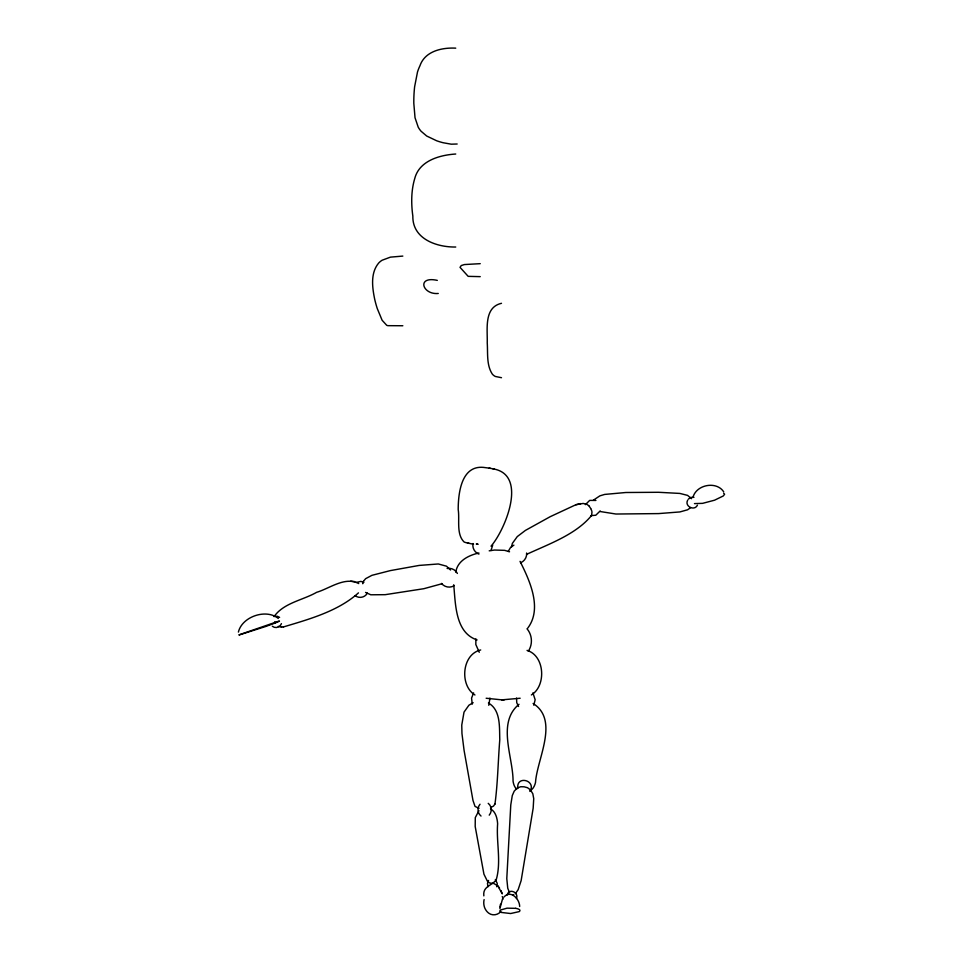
<?xml version="1.0" encoding="UTF-8"?>
<svg xmlns="http://www.w3.org/2000/svg" width="963" height="963" viewBox="0 0 963 963"><rect width="100%" height="100%" fill="white"/><g stroke="black" fill="none" stroke-linecap="round" stroke-linejoin="round"><path stroke-width="1.44" d="M499.893 908.603L502.505 899.033M473.062 543.529C472.051 547.911 474.735 552.581 478.912 554.122M492.707 545.142L490.998 550.475M516.553 698.079L516.746 702.689L518.551 706.505M473.146 702.701L468.909 705.229L464.022 712.126L461.759 725.079L461.963 733.565L464.082 750.382L472.989 800.47L475.024 806.404L479.02 808.306M475.903 638.926L475.818 644.5L479.261 652.3M238.403 632.077C241.99 616.657 266.065 608.387 278.307 618.439M500.002 907.014L500.483 904.209M483.835 895.879C482.547 885.96 492.418 885.767 496.27 879.616C501.434 861.56 496.162 842.252 497.63 823.774C497.257 818.381 495.74 811.64 490.492 808.896M450.54 570L446.447 566.172L438.297 563.969L419.182 565.425L390.364 570.602L371.911 575.332L365.627 578.679L363.376 581.387L362.774 583.734M516.493 898.479C519.009 892.207 508.825 887.874 507.14 894.988M591.571 515.494L592.004 511.859M490.588 807.536L493.477 806.115L494.982 803.997M494.958 804.081C497.787 783.22 498.064 760.999 499.785 739.692C499.328 727.45 500.929 710.008 488.41 703.026M588.875 505.78L586.672 504.215L583.133 503.444L575.886 504.732L550.21 516.686L525.437 530.396L517.275 536.596L512.352 543.409L511.57 546.96M693.011 497.209C696.369 484.618 716.484 480.718 723.719 491.84M591.607 515.41C576.139 534.429 549.042 543.963 526.954 554.194M455.776 572.203C457.389 560.755 468.788 555.242 478.912 552.979M496.667 886.73L497.257 883.42L495.355 879.568M363.352 581.435L362.834 582.88M274.058 616.645C283.555 602.886 302.912 600.202 316.671 592.305C329.49 588.574 345.091 576.139 358.73 583.578M508.163 551.462L510.715 547.213L513.893 545.166M687.69 500.122C684.187 506.345 694.528 511.401 697.429 505.178M281.425 623.639C280.317 627.358 275.262 628.791 272.348 626.263M533.803 705.229L535.151 699.728L532.912 692.879M488.771 705.301L489.974 698.079M529.951 791.442C536.728 780.247 516.048 774.926 517.817 788.36M528.314 651.193C532.888 644.391 532.334 634.966 526.99 628.755M585.372 504.648L589.681 500.399L595.904 500.435M600.118 510.98L595.808 515.217L591.053 515.638M488.566 880.447L487.459 883.54L488.048 886.694M367.336 593.112C365.17 597.505 358.886 598.793 355.154 595.616M473.615 692.879L471.569 698.079L472.255 704.134M480.019 804.237C477.046 807.572 477.419 813.314 481.019 816.046M489.228 815.143C492.201 811.809 491.828 806.067 488.217 803.335M593.425 500.146L599.865 495.861L604.668 494.428L625.818 492.502L658.572 492.286L679.866 493.429L687.57 495.379L691.566 498.69M358.453 592.871C338.169 611.252 309.075 619.245 283.278 626.985M527.76 628.105C542.578 608.484 529.734 580.545 520.032 561.357M690.748 507.561L687.606 509.788L679.902 511.931L658.62 513.592L615.911 514.025L600.045 511.509M500.832 911.48C498.015 915.079 492.394 915.994 488.735 913.153A46.477 18.177 -7.1 0 1 485.725 909.794L485.051 908.627A81.903 32.02 -7.1 0 1 484.245 906.424L483.956 905.076A88.644 34.656 -7.1 0 1 484.124 899.586M693.974 497.317L690.82 497.438L688.376 499.111M478.936 810.641L475.289 817.623L475.192 826.543L483.944 874.199L487.374 881.157L489.565 882.939L493.935 883.54L497.835 885.936L502.265 893.857L500.977 890.594M480.706 649.965C461.686 654.274 459.483 685.632 474.952 694.973M503.962 897.035C510.546 889.487 519.623 898.936 519.671 906.484M530.156 790.683C533.201 789.022 534.79 785.688 535.512 782.438C537.029 758.796 559.563 720.131 533.105 703.484M515.434 893.58L518.142 889.68L521.139 880.627L533.177 808.126L533.731 798.64L532.828 793.777L530.408 789.816L527.495 787.71L524.137 786.807L520.706 786.735L517.3 788.011L514.206 791.141L512.28 795.582L510.775 804.936L506.791 878.593L507.742 888.211L509.535 892.749M279.499 621.147L276.863 622.351M239.077 634.834L279.005 621.075M519.009 704.278C496.631 722.792 513.159 756.894 513.062 781.198C513.508 784.099 514.435 787.18 516.722 789.179M531.371 694.949C546.418 685.933 544.95 655.695 527.05 650.398M454.127 585.648C450.13 588.309 444.376 587.201 441.523 583.397M520.574 562.777C524.438 561.285 527.086 557.168 526.617 553.015M356.322 582.374L360.86 581.399L363.942 582.278M275.743 622.796L273.648 623.603M272.878 623.892L268.605 625.456M267.967 625.697L266.643 626.167M265.969 626.407L239.149 634.966M442.101 583.71L423.816 588.706L385.212 594.677L370.791 594.785L365.543 592.426M501.494 303.309C483.703 307.353 487.627 329.226 487.242 342.912C487.952 353.277 486.363 365.001 492.31 374.101A9.606 9.606 0 0 0 495.355 376.461L501.494 377.701M491.022 546.165C504.516 530.878 528.073 475.975 494.2 469.065C490.528 468.307 488.506 468.03 483.245 467.368C461.205 465.442 458.207 493.477 458.207 509.559C459.82 519.647 456.053 534.2 464.142 542.013C465.346 542.53 466.658 542.771 467.922 543.084M513.062 894.759L513.773 894.591M575.886 504.732L580.773 503.577M274.335 616.356L277.5 616.32L279.607 617.403M457.172 144.005L451.262 144.185L443.173 142.741A69.577 69.577 0 0 1 436.612 140.754L426.693 136.024L421.072 131.233A23.293 23.293 0 0 1 418.207 127.128L415.029 117.739L413.813 103.294A136.638 136.638 0 0 1 414.62 86.766L417.497 71.996A49.715 49.715 0 0 1 419.976 65.701C425.032 51.099 441.981 47.44 455.74 48.15M489.204 550.836L494.44 550.042L504.648 550.342L509.547 551.787M520.152 698.235L501.843 699.86L504.311 699.836M447.109 568.495C451.129 567.628 455.571 569.735 457.377 573.442M455.74 154.02C439.585 155.055 419.278 160.725 414.74 178.552C411.67 188.76 411.237 199.582 412.152 210.139A119.942 119.942 0 0 0 412.838 216.037C412.333 238.944 436.624 247.31 455.74 247.022M402.835 256.086L390.46 257.133L382.13 260.227A17.382 15.564 0 0 0 378.7 263.019C370.31 273.023 372.248 287.395 374.691 299.228A130.462 116.884 0 0 0 377.303 308.642L382.118 320.246L386.705 325.289A4.671 4.177 0 0 0 387.981 325.663L402.835 325.747M480.236 276.646L468.162 276.345L460.025 267.341L461.253 265.547L464.395 264.56L480.236 263.669M437.31 280.377C416.293 275.719 422.348 294.955 438.249 293.474M278.283 626.395L281.389 626.985M281.196 626.985L283.495 626.973M501.94 699.872L486.159 698.247M354.757 581.628L350.688 581.195M489.168 468.09L490.336 468.283M515.566 908.326L507.032 908.169L500.616 909.975A84.467 7.836 -1.7 0 0 499.929 910.962L500.447 911.901A71.142 6.597 -1.7 0 0 501.41 912.455L510.667 913.526L519.129 911.636A85.996 7.981 -1.7 0 0 519.851 910.204L519.707 909.927A79.616 7.379 -1.7 0 0 519.081 909.409L518.551 909.132A44.454 4.129 -1.7 0 0 515.662 908.314M477.154 544.095C480.405 544.781 474.061 543.553 477.13 544.227M473.555 544.251L468.283 543.168M492.863 468.8L494.2 469.065M467.464 542.976L469.089 543.349M477.106 639.95C455.09 632.715 455.583 603.813 453.717 584.77M694.479 503.601L702.617 503.348L714.57 500.194L723.309 495.945L724.597 494.212L723.646 493.225M589.091 506.032L590.752 508.572M497.835 885.948L499.544 888.067M590.945 508.946L591.764 510.884M503.216 898.936L502.939 898.118A73.068 28.565 -7.1 0 0 502.241 896.565M274.792 621.749L275.334 622.664A1.445 0.614 66.2 0 0 275.899 622.628"/></g></svg>
